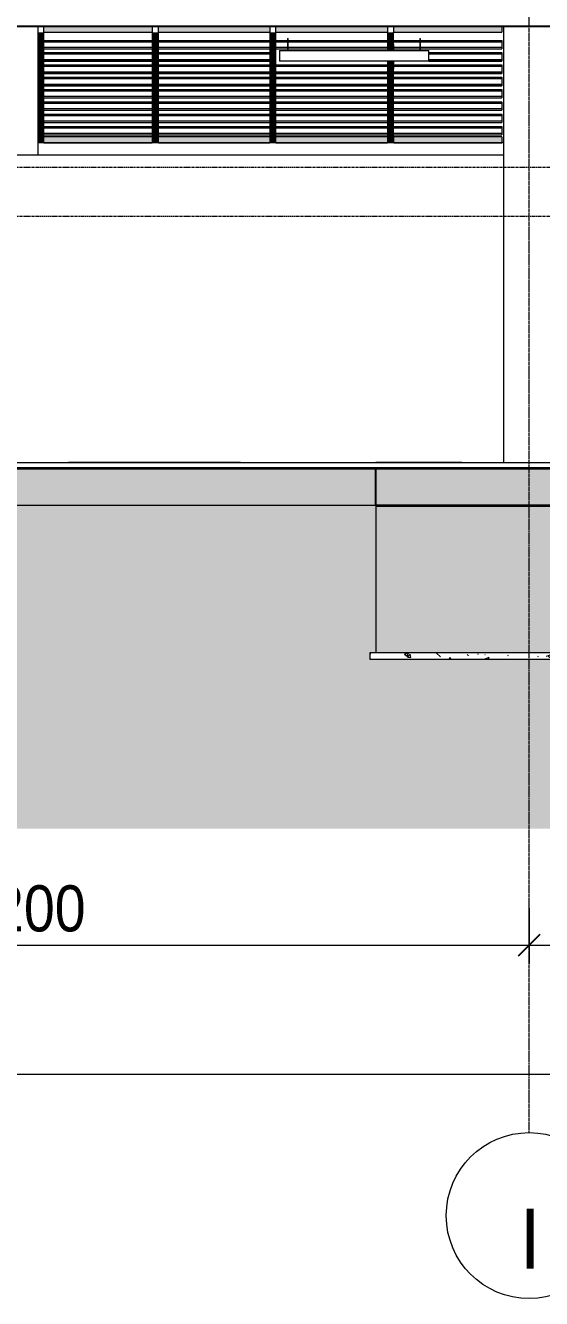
# Model space of a CAD drawing. Header units: millimetres. Extents: x -92143 to -2058, y -8802 to 35300.
# Drawn here: x -57635 to -53437, y -8802 to 1555 of the extents above; entities that cross this region are included whole.
import ezdxf

# ---------------------------------------------------------------- set-up
doc = ezdxf.new("R2010")
doc.units = ezdxf.units.MM
doc.linetypes.add('Centre', pattern=[31.75, 6.35, -4.7625, 15.875, -4.7625])
doc.linetypes.add('Grid Line', pattern=[22.225, 12.7, -3.175, 3.175, -3.175])
for name, color, linetype, lineweight in [('0-1', 7, 'Continuous', 5), ('A-ANNO-DIMS', 211, 'Continuous', 9), ('A-ANNO-DIMS-150', 211, 'Continuous', 9), ('A-CLNG-3', 13, 'Continuous', 25), ('A-CLNG-PATT-4', 13, 'Continuous', 9), ('A-DETL-GENF-2', 9, 'Continuous', 9), ('A-DETL-GENF-3', 43, 'Continuous', 9), ('A-DETL-THIN', 151, 'Continuous', 9), ('A-FLOR-1', 10, 'Continuous', 35), ('A-FLOR-LEVL-2', 51, 'Centre', 9), ('A-FLOR-PATT-1', 7, 'Continuous', 9), ('A-GLAZ-CWMG', 51, 'Continuous', 9), ('A-WALL', 113, 'Continuous', 9), ('C-PRKG', 70, 'Continuous', 9), ('E-LITE-EQPM', 33, 'Continuous', 9), ('S-COLS', 52, 'Continuous', 9), ('S-FNDN-1', 32, 'Continuous', 5), ('S-FNDN-2', 250, 'Continuous', 25), ('S-GRID-1', 1, 'Grid Line', 9), ('S-GRID-IDEN', 1, 'Continuous', 9)]:
    doc.layers.add(name, color=color, linetype=linetype, lineweight=lineweight)
doc.styles.add('Tahoma_B_1', font='tahomabd.ttf', dxfattribs={"height": 487.5})
doc.styles.add('UTM Avo', font='', dxfattribs={"width": 0.9, "height": 375})
doc.styles.get('UTM Avo').set_extended_font_data('UTM Avo')
doc.dimstyles.new('1_Dim_chi_tiet_2_5', dxfattribs={"dimscale": 304.8, "dimtxt": 374.737856, "dimasz": 0.590551, "dimexe": 0.492126, "dimexo": 0.0625, "dimgap": 0.049213, "dimtad": 1, "dimdec": 0, "dimrnd": 5, "dimzin": 0, "dimdsep": 46, "dimtxsty": 'UTM Avo', "dimblk1": 'OBLIQUE', "dimblk2": 'OBLIQUE', "dimsah": 1, "dimcen": 0.09, "dimdle": 0.492126, "dimazin": 0, "dimtfac": 1, "dimtdec": 4, "dimtix": 1, "dimtmove": 0, "dimatfit": 3, "dimfxl": 0.984252, "dimfxlon": 1, "dimtvp": 1, "dimtolj": 1, "dimtzin": 0, "dimarcsym": 2})

# ---------------------------------------------------------------- blocks, each defined once
blk = doc.blocks.new('NCV_TKTC_KET CAU_rvt-1-TKCS_MẶT CẮT E')
at = {"layer": 'A-FLOR-PATT-1'}
blk.add_hatch(color=256, dxfattribs=at).paths.add_polyline_path([(-17238, -2350), (-17238, -2050), (-78236, -2050), (-78236, -2350), (-18018, -2350)])
at = {"layer": 'S-FNDN-1'}
blk.add_hatch(color=256, dxfattribs=at).paths.add_polyline_path([(-53777, -3550), (-52287, -3550), (-52287, -2050), (-54787, -2050), (-54787, -2350), (-54784, -2350), (-54784, -3550), (-54288, -3550)])
at = {"layer": 'A-FLOR-1'}
for p, q in [((-17238, -2050), (-78236, -2050)), ((-54784, -2350), (-52284, -2350))]:
    blk.add_line(p, q, dxfattribs=at)
at = {"layer": 'S-FNDN-2'}
for p, q in [((-52287, -2050), (-54787, -2050)), ((-54787, -2050), (-54787, -2350))]:
    blk.add_line(p, q, dxfattribs=at)
blk = doc.blocks.new('xe oto1 - xe oto-V11-TKCS_MẶT CẮT E')
at = {"layer": 'C-PRKG'}
for p, q in [((-30638, -2000), (-30138, -2000)), ((-30588, -2000), (-30638, -2000)), ((-30638, -2000), (-30138, -2000)), ((-30638, -2000), (-30588, -2000)), ((-30138, -2000), (-30588, -2000)), ((-30518, -2000), (-29858, -2000)), ((-30518, -2000), (-29858, -2000)), ((-29938, -2000), (-30438, -2000)), ((-30438, -2000), (-29938, -2000)), ((-29938, -2000), (-30438, -2000)), ((-30438, -2000), (-29938, -2000)), ((-28918, -2000), (-28258, -2000)), ((-28918, -2000), (-28258, -2000)), ((-28338, -2000), (-28838, -2000)), ((-28838, -2000), (-28338, -2000)), ((-28338, -2000), (-28838, -2000)), ((-28838, -2000), (-28338, -2000)), ((-28188, -2000), (-28638, -2000)), ((-28638, -2000), (-28138, -2000)), ((-28138, -2000), (-28638, -2000)), ((-28138, -2000), (-28188, -2000)), ((-28188, -2000), (-28138, -2000))]:
    blk.add_line(p, q, dxfattribs=at)
blk = doc.blocks.new('EAE_STL_PENDANT_TK_15W_120cm - LIC_01-ĐÈN LED BATTEN 1_2_ P_2x20W_ ÁNH SÁNG TRẮNG 6000K_ LẮP ĐẶT NỔI_TREO TY-1359257-TKCS_MẶT CẮT E')
at = {"layer": 'E-LITE-EQPM'}
for p, q in [((-69003, 1450), (-69003, 1350)), ((-69003, 1450), (-69003, 1450)), ((-69003, 1450), (-68998, 1450)), ((-68998, 1350), (-68998, 1450)), ((-68998, 1450), (-68998, 1450)), ((-67926, 1450), (-67926, 1350)), ((-67926, 1450), (-67926, 1450)), ((-67926, 1450), (-67921, 1450)), ((-67921, 1350), (-67921, 1450)), ((-67921, 1450), (-67921, 1450)), ((-69070, 1350), (-67853, 1350)), ((-69070, 1350), (-69070, 1348)), ((-69070, 1348), (-69070, 1264)), ((-67853, 1348), (-67853, 1350)), ((-67853, 1264), (-67853, 1348)), ((-67853, 1264), (-69070, 1264))]:
    blk.add_line(p, q, dxfattribs=at)
blk = doc.blocks.new('Rectangular Mullion - 50 x 100mm-3796449-TKCS_MẶT CẮT E')
at = {"layer": 'A-GLAZ-CWMG'}
blk.add_hatch(color=256, dxfattribs=at).paths.add_polyline_path([(-53777, 1500), (-53759, 1500), (-53759, 1550), (-54640, 1550), (-54640, 1500), (-54394, 1500)])
for p, q in [((-54640, 1500), (-54640, 1550)), ((-54640, 1500), (-53759, 1500)), ((-53759, 1550), (-53759, 1500))]:
    blk.add_line(p, q, dxfattribs=at)
blk = doc.blocks.new('Rectangular Mullion - 50 x 100mm-3796450-TKCS_MẶT CẮT E')
at = {"layer": 'A-GLAZ-CWMG'}
blk.add_hatch(color=256, dxfattribs=at).paths.add_polyline_path([(-56243, 1500), (-55647, 1500), (-55647, 1550), (-56554, 1550), (-56554, 1500), (-56552, 1500)])
for p, q in [((-56554, 1500), (-56554, 1550)), ((-56554, 1500), (-55647, 1500)), ((-55647, 1550), (-55647, 1500))]:
    blk.add_line(p, q, dxfattribs=at)
blk = doc.blocks.new('Rectangular Mullion - 50 x 100mm-3796451-TKCS_MẶT CẮT E')
at = {"layer": 'A-GLAZ-CWMG'}
blk.add_hatch(color=256, dxfattribs=at).paths.add_polyline_path([(-57485, 600), (-56604, 600), (-56604, 650), (-57485, 650)])
for p, q in [((-57485, 600), (-57485, 650)), ((-56604, 650), (-57485, 650)), ((-56604, 650), (-56604, 600)), ((-57485, 600), (-56604, 600))]:
    blk.add_line(p, q, dxfattribs=at)
blk = doc.blocks.new('Rectangular Mullion - 50 x 100mm-3796452-TKCS_MẶT CẮT E')
at = {"layer": 'A-GLAZ-CWMG'}
blk.add_hatch(color=256, dxfattribs=at).paths.add_polyline_path([(-56554, 600), (-55647, 600), (-55647, 650), (-56554, 650)])
for p, q in [((-56554, 600), (-56554, 650)), ((-55647, 650), (-56554, 650)), ((-55647, 650), (-55647, 600)), ((-56554, 600), (-55647, 600))]:
    blk.add_line(p, q, dxfattribs=at)
blk = doc.blocks.new('Rectangular Mullion - 50 x 100mm-2333211-TKCS_MẶT CẮT E')
at = {"layer": 'A-GLAZ-CWMG'}
blk.add_hatch(color=256, dxfattribs=at).paths.add_polyline_path([(-57485, 600), (-57485, 700), (-57535, 700), (-57535, 600)])
for q in [(-57485, 700), (-57535, 600)]:
    blk.add_line((-57485, 600), q, dxfattribs=at)
blk = doc.blocks.new('Rectangular Mullion - 50 x 100mm-2333212-TKCS_MẶT CẮT E')
at = {"layer": 'A-GLAZ-CWMG'}
blk.add_hatch(color=256, dxfattribs=at).paths.add_polyline_path([(-57485, 700), (-57485, 800), (-57535, 800), (-57535, 700)])
blk.add_line((-57485, 700), (-57485, 800), dxfattribs=at)
blk = doc.blocks.new('Rectangular Mullion - MULLION LA SACH-3796453-TKCS_MẶT CẮT E')
at = {"layer": 'A-GLAZ-CWMG'}
for p, q in [((-57485, 734), (-56604, 734)), ((-57485, 734), (-56604, 734)), ((-57485, 723), (-56604, 723)), ((-56604, 676), (-57485, 676)), ((-57485, 666), (-56604, 666)), ((-57485, 666), (-56604, 666)), ((-57485, 665), (-56604, 665))]:
    blk.add_line(p, q, dxfattribs=at)
blk = doc.blocks.new('Rectangular Mullion - MULLION LA SACH-3796454-TKCS_MẶT CẮT E')
at = {"layer": 'A-GLAZ-CWMG'}
for p, q in [((-56554, 734), (-55647, 734)), ((-56554, 734), (-55647, 734)), ((-56554, 723), (-55647, 723)), ((-55647, 676), (-56554, 676)), ((-56554, 666), (-55647, 666)), ((-56554, 666), (-55647, 666)), ((-56554, 665), (-55647, 665))]:
    blk.add_line(p, q, dxfattribs=at)
blk = doc.blocks.new('Rectangular Mullion - MULLION LA SACH-V134-TKCS_MẶT CẮT E')
at = {"layer": 'A-GLAZ-CWMG'}
for p, q in [((-54640, 734), (-53759, 734)), ((-54640, 734), (-53759, 734)), ((-53759, 734), (-53759, 734)), ((-53759, 734), (-53759, 723)), ((-54640, 723), (-53759, 723)), ((-53759, 676), (-54640, 676)), ((-54640, 666), (-53759, 666)), ((-54640, 666), (-53759, 666)), ((-54640, 665), (-53759, 665)), ((-53759, 723), (-53759, 676)), ((-53759, 676), (-53759, 666)), ((-53759, 666), (-53759, 666)), ((-53759, 666), (-53759, 665))]:
    blk.add_line(p, q, dxfattribs=at)
blk = doc.blocks.new('Rectangular Mullion - MULLION LA SACH-V135-TKCS_MẶT CẮT E')
at = {"layer": 'A-GLAZ-CWMG'}
for p, q in [((-54353, 1334), (-53759, 1334)), ((-54353, 1334), (-53759, 1334)), ((-54353, 1323), (-53759, 1323)), ((-53759, 1276), (-54353, 1276)), ((-54353, 1266), (-53759, 1266)), ((-54353, 1266), (-53759, 1266)), ((-54353, 1265), (-53759, 1265)), ((-53759, 1334), (-53759, 1334)), ((-53759, 1334), (-53759, 1323)), ((-53759, 1323), (-53759, 1276)), ((-53759, 1276), (-53759, 1266)), ((-53759, 1266), (-53759, 1266)), ((-53759, 1266), (-53759, 1265))]:
    blk.add_line(p, q, dxfattribs=at)
blk = doc.blocks.new('Rectangular Mullion - MULLION LA SACH-V136-TKCS_MẶT CẮT E')
at = {"layer": 'A-GLAZ-CWMG'}
for p, q in [((-55597, 1434), (-55502, 1434)), ((-55597, 1434), (-55502, 1434)), ((-55597, 1423), (-55502, 1423)), ((-55502, 1376), (-55597, 1376)), ((-55597, 1366), (-55502, 1366)), ((-55597, 1366), (-55502, 1366)), ((-55597, 1365), (-55502, 1365)), ((-55499, 1434), (-54690, 1434)), ((-55499, 1434), (-54690, 1434)), ((-55499, 1423), (-54690, 1423)), ((-54690, 1376), (-55499, 1376)), ((-55499, 1366), (-54690, 1366)), ((-55499, 1366), (-54690, 1366)), ((-55499, 1365), (-54690, 1365))]:
    blk.add_line(p, q, dxfattribs=at)
blk = doc.blocks.new('Rectangular Mullion - MULLION LA SACH-V137-TKCS_MẶT CẮT E')
at = {"layer": 'A-GLAZ-CWMG'}
for p, q in [((-54640, 1434), (-54425, 1434)), ((-54640, 1434), (-54425, 1434)), ((-54640, 1423), (-54425, 1423)), ((-54425, 1376), (-54640, 1376)), ((-54640, 1366), (-54425, 1366)), ((-54640, 1366), (-54425, 1366)), ((-54640, 1365), (-54425, 1365)), ((-54422, 1434), (-53759, 1434)), ((-54422, 1434), (-53759, 1434)), ((-54422, 1423), (-53759, 1423)), ((-53759, 1376), (-54422, 1376)), ((-54422, 1366), (-53759, 1366)), ((-54422, 1366), (-53759, 1366)), ((-54422, 1365), (-53759, 1365)), ((-53759, 1434), (-53759, 1434)), ((-53759, 1434), (-53759, 1423)), ((-53759, 1423), (-53759, 1376)), ((-53759, 1376), (-53759, 1366)), ((-53759, 1366), (-53759, 1366)), ((-53759, 1366), (-53759, 1365))]:
    blk.add_line(p, q, dxfattribs=at)
blk = doc.blocks.new('Rectangular Mullion - 50 x 100mm-2333204-TKCS_MẶT CẮT E')
at = {"layer": 'A-GLAZ-CWMG'}
blk.add_hatch(color=256, dxfattribs=at).paths.add_polyline_path([(-56554, 600), (-56554, 700), (-56604, 700), (-56604, 600)])
for p, q in [((-56604, 700), (-56604, 600)), ((-56554, 600), (-56554, 700)), ((-56554, 600), (-56604, 600))]:
    blk.add_line(p, q, dxfattribs=at)
blk = doc.blocks.new('Rectangular Mullion - 50 x 100mm-2333205-TKCS_MẶT CẮT E')
at = {"layer": 'A-GLAZ-CWMG'}
blk.add_hatch(color=256, dxfattribs=at).paths.add_polyline_path([(-56554, 700), (-56554, 800), (-56604, 800), (-56604, 700)])
for p, q in [((-56604, 800), (-56604, 700)), ((-56554, 700), (-56554, 800))]:
    blk.add_line(p, q, dxfattribs=at)
blk = doc.blocks.new('Rectangular Mullion - 50 x 100mm-V138-TKCS_MẶT CẮT E')
at = {"layer": 'A-GLAZ-CWMG'}
blk.add_hatch(color=256, dxfattribs=at).paths.add_polyline_path([(-54640, 1200), (-54640, 1264), (-54690, 1264), (-54690, 1200)])
for p, q in [((-54690, 1264), (-54690, 1200)), ((-54640, 1200), (-54640, 1264))]:
    blk.add_line(p, q, dxfattribs=at)
blk = doc.blocks.new('Rectangular Mullion - 50 x 100mm-V139-TKCS_MẶT CẮT E')
at = {"layer": 'A-GLAZ-CWMG'}
blk.add_hatch(color=256, dxfattribs=at).paths.add_polyline_path([(-54640, 1350), (-54640, 1400), (-54690, 1400), (-54690, 1350)])
for p, q in [((-54690, 1400), (-54690, 1350)), ((-54640, 1350), (-54640, 1400))]:
    blk.add_line(p, q, dxfattribs=at)
blk = doc.blocks.new('Grid - M_Grid Head - Circle-353313-TKCS_MẶT CẮT E')
at = {"layer": 'S-GRID-IDEN'}
blk.add_circle((-17237, -8127), 675, dxfattribs=at)
blk = doc.blocks.new('DIMBLOCK30-TKCS_MẶT CẮT E')
at = {"layer": 'A-ANNO-DIMS-150'}
for p, q in [((-61737, -5627), (-61737, -6077)), ((-61737, -5927), (-61737, -5627)), ((-53537, -5627), (-53537, -6077)), ((-53537, -5927), (-53537, -5627)), ((-61737, -5927), (-53537, -5927))]:
    blk.add_line(p, q, dxfattribs=at)
at = {"layer": 'A-ANNO-DIMS-150', "lineweight": 25}
for p, q in [((-61737, -5927), (-61647, -5837)), ((-53537, -5927), (-53447, -5837)), ((-61737, -5927), (-61827, -6017)), ((-53537, -5927), (-53627, -6017))]:
    blk.add_line(p, q, dxfattribs=at)
at = {"layer": 'A-ANNO-DIMS-150', "color": 0, "insert": (-58150, -5440), "char_height": 375, "width": 1232.47, "attachment_point": 1, "line_spacing_factor": 1.110334, "style": 'UTM Avo'}
blk.add_mtext('8200', dxfattribs=at)
blk = doc.blocks.new('_Oblique')
at = {"color": 0, "linetype": 'ByBlock', "lineweight": -2}
blk.add_line((-0.5, -0.5), (0.5, 0.5), dxfattribs=at)
blk = doc.blocks.new('DIMBLOCK31-TKCS_MẶT CẮT E')
at = {"layer": 'A-ANNO-DIMS-150'}
for p, q in [((-53537, -5627), (-53537, -6077)), ((-53537, -5927), (-53537, -5627)), ((-51437, -5627), (-51437, -6077)), ((-51437, -5927), (-51437, -5627)), ((-53537, -5927), (-51437, -5927))]:
    blk.add_line(p, q, dxfattribs=at)
at = {"layer": 'A-ANNO-DIMS-150', "lineweight": 25}
for p, q in [((-53537, -5927), (-53447, -5837)), ((-51437, -5927), (-51347, -5837)), ((-53537, -5927), (-53627, -6017)), ((-51437, -5927), (-51527, -6017))]:
    blk.add_line(p, q, dxfattribs=at)
at = {"layer": 'A-ANNO-DIMS-150', "color": 0, "insert": (-53000, -5440), "char_height": 375, "width": 1232.47, "attachment_point": 1, "line_spacing_factor": 1.110334, "style": 'UTM Avo'}
blk.add_mtext('2100', dxfattribs=at)
blk = doc.blocks.new('DIMBLOCK43-TKCS_MẶT CẮT E')
at = {"layer": 'A-ANNO-DIMS-150'}
for p, q in [((-78237, -6677), (-78237, -7127)), ((-78237, -6977), (-78237, -6677)), ((-17237, -6677), (-17237, -7127)), ((-17237, -6977), (-17237, -6677)), ((-78387, -6977), (-17087, -6977))]:
    blk.add_line(p, q, dxfattribs=at)
at = {"layer": 'A-ANNO-DIMS-150', "lineweight": 25}
for p, q in [((-78237, -6977), (-78147, -6887)), ((-17237, -6977), (-17147, -6887)), ((-78237, -6977), (-78327, -7067)), ((-17237, -6977), (-17327, -7067))]:
    blk.add_line(p, q, dxfattribs=at)
at = {"layer": 'A-ANNO-DIMS-150', "color": 0, "insert": (-48379, -6490), "char_height": 375, "width": 1540.59, "attachment_point": 1, "line_spacing_factor": 1.110334, "style": 'UTM Avo'}
blk.add_mtext('61000', dxfattribs=at)

msp = doc.modelspace()

# ---------------------------------------------------------------- hatches: boundary and pattern name
at = {"layer": 'A-CLNG-PATT-4'}
h = msp.add_hatch(dxfattribs=at)
h.set_pattern_fill('FP_12', color=256, style=0, pattern_type=2)
h.set_pattern_definition([(0, (-51987.05, 14125), (1219.2, 304.8), [50.292, -864.108, 50.292, -864.108, -4876.8]), (0, (-51987.05, 14125), (1219.2, 304.8), [-1828.8, 50.292, -1778.508, 50.292, -864.108, -2133.6]), (0, (-51987.05, 14125), (1219.2, 304.8), [-4572, 50.292, -559.308, 50.292, -1473.708]), (120, (-51529.85, 14277.4), (-873.5645, 903.4582), [50.292, -864.108, 50.292, -5740.908]), (120, (-51529.85, 14277.4), (-873.5645, 903.4582), [-964.692, -864.108, 50.292, -1778.508, -3048]), (120, (-51529.85, 14277.4), (-873.5645, 903.4582), [-3657.6, 50.292, -864.108, 50.292, -2083.308]), (120, (-51529.85, 14277.4), (-873.5645, 903.4582), [-4622.292, -559.308, 50.292, -1473.708]), (240, (-51377.45, 14887), (-345.6355, -1208.2582), [50.292, -864.108, 50.292, -5740.908]), (240, (-51377.45, 14887), (-345.6355, -1208.2582), [-964.692, -864.108, 50.292, -1778.508, -3048]), (240, (-51377.45, 14887), (-345.6355, -1208.2582), [-3657.6, 50.292, -864.108, 50.292, -2083.308]), (240, (-51377.45, 14887), (-345.6355, -1208.2582), [-4622.292, -559.308, 50.292, -1473.708])])
h.paths.add_polyline_path([(-17536.9, 1550), (-17536.9, 1555), (-77935.7, 1555), (-77935.7, 1550), (-17709.8, 1550)])
at = {"layer": 'A-DETL-GENF-2'}
h = msp.add_hatch(dxfattribs=at)
h.set_pattern_fill('FP_80', color=256, style=0, pattern_type=2)
h.set_pattern_definition([(0, (-51987.05, 14125), (725.805, 725.805), [725.805, -725.805]), (0, (-51987.05, 14397.2), (725.805, 725.805), [725.805, -725.805]), (0, (-51987.05, 14669.35), (725.805, 725.805), [725.805, -725.805]), (90, (-51896.3, 14760.1), (-725.805, 725.805), [725.805, -725.805]), (90, (-51624.15, 14760.1), (-725.805, 725.805), [725.805, -725.805]), (90, (-51352, 14760.1), (-725.805, 725.805), [725.805, -725.805])])
h.paths.add_polyline_path([(-45145.7, -4979.5), (-9386.6, -4979.5), (-9386.6, 100), (-17236.9, 100), (-17236.9, -2050), (-16329.5, -2050), (-16329.5, -3550), (-16290.7, -3550), (-16290.7, -3600), (-18395.8, -3600), (-18395.8, -3550), (-18344.9, -3550), (-18344.9, -2350), (-24260.8, -2350), (-24260.8, -3550), (-24210.8, -3550), (-24210.8, -3600), (-26810.8, -3600), (-26810.8, -3550), (-26760.8, -3550), (-26760.8, -2350), (-32412.2, -2350), (-32412.2, -3550), (-32362.2, -3550), (-32362.2, -3600), (-34962.2, -3600), (-34962.2, -3550), (-34912.2, -3550), (-34912.2, -2350), (-35962.3, -2350), (-35962.3, -3550), (-35912.3, -3550), (-35912.3, -3600), (-38512.3, -3600), (-38512.3, -3550), (-38462.3, -3550), (-38462.3, -2350), (-44085.8, -2350), (-44085.8, -3550), (-44035.8, -3550), (-44035.8, -3600), (-46635.8, -3600), (-46635.8, -3550), (-46585.8, -3550), (-46585.8, -2350), (-52283.7, -2350), (-52283.7, -3550), (-52233.7, -3550), (-52233.7, -3600), (-54833.7, -3600), (-54833.7, -3550), (-54783.7, -3550), (-54783.7, -2350), (-60484.3, -2350), (-60484.3, -3550), (-60434.3, -3550), (-60434.3, -3600), (-63034.3, -3600), (-63034.3, -3550), (-62984.3, -3550), (-62984.3, -2350), (-68686.7, -2350), (-68686.7, -3550), (-68637, -3550), (-68637, -3600), (-71237, -3600), (-71237, -3550), (-71186.7, -3550), (-71186.7, -2350), (-77128.9, -2350), (-77128.9, -3550), (-77081.7, -3550), (-77081.7, -3600), (-79185.9, -3600), (-79185.9, -3550), (-79135.9, -3550), (-79135.9, -2050), (-78237, -2050), (-78237, 0), (-79418.2, 0), (-85418.2, -250), (-88303.2, -250), (-88303.2, -4979.5), (-45762.2, -4979.5)])
h = msp.add_hatch(dxfattribs=at)
h.set_pattern_fill('FP_81', color=256, style=0, pattern_type=2)
h.set_pattern_definition([(50, (-51987.05, 14125), (327.9314, -28.6906), [34.29, -377.19]), (355, (-51987.05, 14125), (-63.437, 343.9026), [27.432, -301.752]), (100.451, (-51959.72, 14122.6), (264.4966, 315.2094), [29.142, -320.562]), (46.184, (-51987.05, 14216.44), (487.942, -75.6775), [51.435, -565.785]), (96.636, (-51946.4, 14210.13), (427.324, 445.37), [43.713, -480.843]), (351.184, (-51987.05, 14216.44), (427.329, 445.365), [41.148, -452.628]), (21, (-51941.33, 14193.58), (272.906, -184.0777), [34.29, -377.19]), (326, (-51941.33, 14193.58), (111.244, 331.539), [27.432, -301.752]), (71.451, (-51918.6, 14178.24), (384.1505, 147.458), [29.142, -320.562]), (37.5, (-51987.05, 14125), (5.56, 152.19915), [5.029, -293.065, 5.029, -301.295, -302.895]), (37.5, (-51987.05, 14125), (5.56, 152.19915), [-604.418, 5.029, -297.866]), (7.5, (-51987.05, 14125), (120.2759, 180.3249), [5.029, -169.621, 5.029, -286.207, -115.443]), (7.5, (-51987.05, 14125), (120.2759, 180.3249), [-465.887, 5.029, -110.414]), (327.5, (-52089.01, 14125), (244.0637, -10.3123), [5.029, -109.271, 5.029, -351.587, -473.202]), (327.5, (-52089.01, 14125), (244.0637, -10.3123), [-470.916, 5.029, -468.173]), (317.5, (-52134.73, 14125), (266.6327, 45.7678), [5.029, -143.561, 5.029, -231.8, -336.042]), (317.5, (-52134.73, 14125), (266.6327, 45.7678), [-385.42, 5.029, -331.013])])
h.paths.add_polyline_path([(-52544.1, -3600), (-52233.7, -3600), (-52233.7, -3550), (-54833.7, -3550), (-54833.7, -3600), (-53160.7, -3600)])
at = {"layer": 'A-DETL-GENF-3'}
h = msp.add_hatch(dxfattribs=at)
h.set_pattern_fill('FP_7', color=256, style=0, pattern_type=2)
h.set_pattern_definition([(50, (-51987.05, 14125), (1093.104, -95.634), [114.3, -1257.3]), (355, (-51987, 14125), (-211.46, 1146.34), [91.44, -1005.84]), (100.451, (-51896, 14117), (881.656, 1050.7), [97.14, -1068.54]), (46.184, (-51987, 14429.8), (1626.47, -252.26), [171.45, -1885.95]), (96.636, (-51851.5, 14408.8), (1424.42, 1484.57), [145.71, -1602.81]), (351.184, (-51987, 14429.8), (1424.43, 1484.55), [137.16, -1508.76]), (21, (-51834.65, 14353.6), (909.686, -613.59), [114.3, -1257.3]), (326, (-51834.7, 14353.6), (370.81, 1105.13), [91.44, -1005.84]), (71.451, (-51758.8, 14302.5), (1280.503, 491.53), [97.14, -1068.54]), (37.5, (-51987.05, 14125), (18.531, 507.33), [50.292, -943.356, 50.292, -970.788, -1009.65]), (37.5, (-51987.05, 14125), (18.531, 507.33), [-2014.728, 50.292, -959.358]), (7.5, (-51987.05, 14125), (400.918, 601.084), [50.292, -531.876, 50.292, -920.496, -384.81]), (7.5, (-51987.05, 14125), (400.918, 601.084), [-1552.956, 50.292, -334.518]), (327.5, (-52326.9, 14125), (813.545, -34.374), [50.292, -330.708, 50.292, -1138.428, -1577.34]), (327.5, (-52326.9, 14125), (813.545, -34.374), [-1569.72, 50.29, -1527.05]), (317.5, (-52479.3, 14125), (888.775, 152.56), [50.292, -445.008, 50.292, -739.14, -1120.14]), (317.5, (-52479.3, 14125), (888.775, 152.56), [-1284.73, 50.29, -1069.85])])
h.paths.add_polyline_path([(-52544.1, -3600), (-52233.7, -3600), (-52233.7, -3550), (-54833.7, -3550), (-54833.7, -3600), (-53160.7, -3600)])

# ---------------------------------------------------------------- linework, layer by layer
at = {"layer": 'A-CLNG-3'}
msp.add_line((-77935.7, 1550), (-17536.9, 1550), dxfattribs=at)
at = {"layer": 'A-DETL-THIN'}
for p, q in [((-54783.7, -2350), (-60484.3, -2350)), ((-54783.7, -3550), (-54783.7, -2350)), ((-54288, -3550), (-54833.7, -3550)), ((-54833.7, -3550), (-54833.7, -3600)), ((-54833.7, -3600), (-52233.7, -3600)), ((-52283.7, -3550), (-54288, -3550))]:
    msp.add_line(p, q, dxfattribs=at)
at = {"layer": 'A-FLOR-LEVL-2'}
for p, q in [((-5549.7, 400), (-92142.8, 400)), ((-7454.7, 0), (-92142.8, 0)), ((-92142.8, -2000), (-7454.7, -2000))]:
    msp.add_line(p, q, dxfattribs=at)
at = {"layer": 'A-WALL'}
for p, q in [((-53746.9, 1550), (-53746.9, -2000)), ((-53746.9, 600), (-57535.3, 600)), ((-53746.9, 500), (-61501.9, 500)), ((-69751.9, -2000), (-40596.9, -2000))]:
    msp.add_line(p, q, dxfattribs=at)
at = {"layer": 'S-COLS'}
msp.add_line((-57535.3, 1550), (-57535.3, 500), dxfattribs=at)
at = {"layer": 'S-GRID-1'}
for p, q in [((-53536.9, -3701.5), (-53536.9, 30542.5)), ((-53536.9, -7451.5), (-53536.9, -3701.5))]:
    msp.add_line(p, q, dxfattribs=at)

# ---------------------------------------------------------------- block references
at = {"layer": '0-1'}
msp.add_blockref('NCV_TKTC_KET CAU_rvt-1-TKCS_MẶT CẮT E', (0, 0), dxfattribs=at)
at = {"layer": 'A-GLAZ-CWMG'}
for name, p in [('Rectangular Mullion - 50 x 100mm-2333212-TKCS_MẶT CẮT E', (0, 700)), ('Rectangular Mullion - 50 x 100mm-3796449-TKCS_MẶT CẮT E', (-2845, 0)), ('Rectangular Mullion - 50 x 100mm-2333205-TKCS_MẶT CẮT E', (0, 700)), ('Rectangular Mullion - 50 x 100mm-3796450-TKCS_MẶT CẮT E', (0, 0)), ('Rectangular Mullion - 50 x 100mm-2333205-TKCS_MẶT CẮT E', (956.7, 700)), ('Rectangular Mullion - 50 x 100mm-3796450-TKCS_MẶT CẮT E', (956.7, 0)), ('Rectangular Mullion - 50 x 100mm-2333205-TKCS_MẶT CẮT E', (1913.3, 700)), ('Rectangular Mullion - 50 x 100mm-3796449-TKCS_MẶT CẮT E', (0, 0)), ('Rectangular Mullion - 50 x 100mm-2333212-TKCS_MẶT CẮT E', (0, 600)), ('Rectangular Mullion - MULLION LA SACH-3796453-TKCS_MẶT CẮT E', (0, 700)), ('Rectangular Mullion - 50 x 100mm-2333205-TKCS_MẶT CẮT E', (0, 600)), ('Rectangular Mullion - MULLION LA SACH-3796454-TKCS_MẶT CẮT E', (0, 700)), ('Rectangular Mullion - 50 x 100mm-2333205-TKCS_MẶT CẮT E', (956.7, 600)), ('Rectangular Mullion - MULLION LA SACH-V136-TKCS_MẶT CẮT E', (0, 0)), ('Rectangular Mullion - 50 x 100mm-V139-TKCS_MẶT CẮT E', (0, 0)), ('Rectangular Mullion - MULLION LA SACH-V137-TKCS_MẶT CẮT E', (0, 0)), ('Rectangular Mullion - 50 x 100mm-2333212-TKCS_MẶT CẮT E', (0, 500)), ('Rectangular Mullion - MULLION LA SACH-3796453-TKCS_MẶT CẮT E', (0, 600)), ('Rectangular Mullion - 50 x 100mm-2333205-TKCS_MẶT CẮT E', (0, 500)), ('Rectangular Mullion - MULLION LA SACH-3796454-TKCS_MẶT CẮT E', (0, 600)), ('Rectangular Mullion - 50 x 100mm-2333205-TKCS_MẶT CẮT E', (956.7, 500)), ('Rectangular Mullion - 50 x 100mm-V138-TKCS_MẶT CẮT E', (0, 0)), ('Rectangular Mullion - MULLION LA SACH-V135-TKCS_MẶT CẮT E', (0, 0)), ('Rectangular Mullion - 50 x 100mm-2333212-TKCS_MẶT CẮT E', (0, 400)), ('Rectangular Mullion - MULLION LA SACH-3796453-TKCS_MẶT CẮT E', (0, 500)), ('Rectangular Mullion - 50 x 100mm-2333205-TKCS_MẶT CẮT E', (0, 400)), ('Rectangular Mullion - MULLION LA SACH-3796454-TKCS_MẶT CẮT E', (0, 500)), ('Rectangular Mullion - 50 x 100mm-2333205-TKCS_MẶT CẮT E', (956.7, 400)), ('Rectangular Mullion - MULLION LA SACH-3796454-TKCS_MẶT CẮT E', (956.7, 500)), ('Rectangular Mullion - 50 x 100mm-2333205-TKCS_MẶT CẮT E', (1913.3, 400)), ('Rectangular Mullion - MULLION LA SACH-V134-TKCS_MẶT CẮT E', (0, 500)), ('Rectangular Mullion - 50 x 100mm-2333212-TKCS_MẶT CẮT E', (0, 300)), ('Rectangular Mullion - MULLION LA SACH-3796453-TKCS_MẶT CẮT E', (0, 400)), ('Rectangular Mullion - 50 x 100mm-2333205-TKCS_MẶT CẮT E', (0, 300)), ('Rectangular Mullion - MULLION LA SACH-3796454-TKCS_MẶT CẮT E', (0, 400)), ('Rectangular Mullion - 50 x 100mm-2333205-TKCS_MẶT CẮT E', (956.7, 300)), ('Rectangular Mullion - MULLION LA SACH-3796454-TKCS_MẶT CẮT E', (956.7, 400)), ('Rectangular Mullion - 50 x 100mm-2333205-TKCS_MẶT CẮT E', (1913.3, 300)), ('Rectangular Mullion - MULLION LA SACH-V134-TKCS_MẶT CẮT E', (0, 400)), ('Rectangular Mullion - 50 x 100mm-2333212-TKCS_MẶT CẮT E', (0, 200)), ('Rectangular Mullion - MULLION LA SACH-3796453-TKCS_MẶT CẮT E', (0, 300)), ('Rectangular Mullion - MULLION LA SACH-3796453-TKCS_MẶT CẮT E', (0, 200)), ('Rectangular Mullion - 50 x 100mm-2333205-TKCS_MẶT CẮT E', (0, 200)), ('Rectangular Mullion - MULLION LA SACH-3796454-TKCS_MẶT CẮT E', (0, 300)), ('Rectangular Mullion - MULLION LA SACH-3796454-TKCS_MẶT CẮT E', (0, 200)), ('Rectangular Mullion - 50 x 100mm-2333205-TKCS_MẶT CẮT E', (956.7, 200)), ('Rectangular Mullion - MULLION LA SACH-3796454-TKCS_MẶT CẮT E', (956.7, 300)), ('Rectangular Mullion - MULLION LA SACH-3796454-TKCS_MẶT CẮT E', (956.7, 200)), ('Rectangular Mullion - 50 x 100mm-2333205-TKCS_MẶT CẮT E', (1913.3, 200)), ('Rectangular Mullion - MULLION LA SACH-V134-TKCS_MẶT CẮT E', (0, 300)), ('Rectangular Mullion - MULLION LA SACH-V134-TKCS_MẶT CẮT E', (0, 200)), ('Rectangular Mullion - 50 x 100mm-2333212-TKCS_MẶT CẮT E', (0, 100)), ('Rectangular Mullion - MULLION LA SACH-3796453-TKCS_MẶT CẮT E', (0, 100)), ('Rectangular Mullion - 50 x 100mm-2333205-TKCS_MẶT CẮT E', (0, 100)), ('Rectangular Mullion - MULLION LA SACH-3796454-TKCS_MẶT CẮT E', (0, 100)), ('Rectangular Mullion - 50 x 100mm-2333205-TKCS_MẶT CẮT E', (956.7, 100)), ('Rectangular Mullion - MULLION LA SACH-3796454-TKCS_MẶT CẮT E', (956.7, 100)), ('Rectangular Mullion - 50 x 100mm-2333205-TKCS_MẶT CẮT E', (1913.3, 100)), ('Rectangular Mullion - MULLION LA SACH-V134-TKCS_MẶT CẮT E', (0, 100)), ('Rectangular Mullion - 50 x 100mm-2333212-TKCS_MẶT CẮT E', (0, 0)), ('Rectangular Mullion - MULLION LA SACH-3796453-TKCS_MẶT CẮT E', (0, 0)), ('Rectangular Mullion - 50 x 100mm-2333205-TKCS_MẶT CẮT E', (0, 0)), ('Rectangular Mullion - MULLION LA SACH-3796454-TKCS_MẶT CẮT E', (0, 0)), ('Rectangular Mullion - 50 x 100mm-2333205-TKCS_MẶT CẮT E', (956.7, 0)), ('Rectangular Mullion - MULLION LA SACH-3796454-TKCS_MẶT CẮT E', (956.7, 0)), ('Rectangular Mullion - 50 x 100mm-2333205-TKCS_MẶT CẮT E', (1913.3, 0)), ('Rectangular Mullion - MULLION LA SACH-V134-TKCS_MẶT CẮT E', (0, 0)), ('Rectangular Mullion - 50 x 100mm-2333211-TKCS_MẶT CẮT E', (0, 0)), ('Rectangular Mullion - 50 x 100mm-3796451-TKCS_MẶT CẮT E', (0, 0)), ('Rectangular Mullion - 50 x 100mm-2333204-TKCS_MẶT CẮT E', (0, 0)), ('Rectangular Mullion - 50 x 100mm-3796452-TKCS_MẶT CẮT E', (0, 0)), ('Rectangular Mullion - 50 x 100mm-2333204-TKCS_MẶT CẮT E', (956.7, 0)), ('Rectangular Mullion - 50 x 100mm-3796452-TKCS_MẶT CẮT E', (956.7, 0)), ('Rectangular Mullion - 50 x 100mm-2333204-TKCS_MẶT CẮT E', (1913.3, 0)), ('Rectangular Mullion - 50 x 100mm-3796451-TKCS_MẶT CẮT E', (2845, 0))]:
    msp.add_blockref(name, p, dxfattribs=at)
at = {"layer": 'C-PRKG'}
for p in [(-28447.9, 0), (-25947.9, 0)]:
    msp.add_blockref('xe oto1 - xe oto-V11-TKCS_MẶT CẮT E', p, dxfattribs=at)
at = {"layer": 'E-LITE-EQPM'}
msp.add_blockref('EAE_STL_PENDANT_TK_15W_120cm - LIC_01-ĐÈN LED BATTEN 1_2_ P_2x20W_ ÁNH SÁNG TRẮNG 6000K_ LẮP ĐẶT NỔI_TREO TY-1359257-TKCS_MẶT CẮT E', (13500, 0), dxfattribs=at)
at = {"layer": 'S-GRID-IDEN'}
msp.add_blockref('Grid - M_Grid Head - Circle-353313-TKCS_MẶT CẮT E', (-36300, 0), dxfattribs=at)

# ---------------------------------------------------------------- dimensions: what is measured, and where the dimension line sits
at = {"layer": 'A-ANNO-DIMS'}
for base, p1, p2, override, picture, middle in [((-53536.9, -5927.4), (-61736.9, -5627.4), (-53536.9, -5627.4), {"dimpost": '<>', "dimfxl": 8200}, 'DIMBLOCK30-TKCS_MẶT CẮT E', (-57636.9, -5718.4)), ((-51436.9, -5927.4), (-53536.9, -5627.4), (-51436.9, -5627.4), {"dimpost": '<>', "dimfxl": 2100}, 'DIMBLOCK31-TKCS_MẶT CẮT E', (-52486.9, -5718.4)), ((-17236.9, -6977.4), (-78236.9, -6677.4), (-17236.9, -6677.4), {"dimpost": '<>', "dimfxl": 61000}, 'DIMBLOCK43-TKCS_MẶT CẮT E', (-47736.9, -6768.4))]:
    dim = msp.add_linear_dim(base=base, p1=p1, p2=p2, dimstyle='1_Dim_chi_tiet_2_5', override=override, dxfattribs=at)
    dim.commit()
    dim.dimension.update_dxf_attribs({"geometry": picture, "text_midpoint": middle})

# ---------------------------------------------------------------- next in the draw order: texts
at = {"layer": 'S-GRID-IDEN', "insert": (-53529.9, -8313.8), "char_height": 487.5, "width": 327, "attachment_point": 5, "line_spacing_factor": 0.996129, "style": 'Tahoma_B_1', "bg_fill": 3, "box_fill_scale": 1.25, "bg_fill_color": 256, "bg_fill_true_color": 13158600, "bg_fill_transparency": 0}
msp.add_mtext('\\pt1904.99887,3809.99775,5715.0015,7620.00037,9524.99925,11429.99813,13335.00187,15240.00075,17144.99962,19049.9985,20955.00225,22860.00112,24765,26669.99887,28574.99775,30480.0015,32385.00037,34289.99925,36194.99812,38100.00187,40005.00075,41909.99962,43814.9985,45720.00225,47625.00112,49530,51434.99887,53339.99775,55245.0015,57150.00037,59054.99925,60959.99812;I', dxfattribs=at)

doc.saveas('drawing.dxf')
